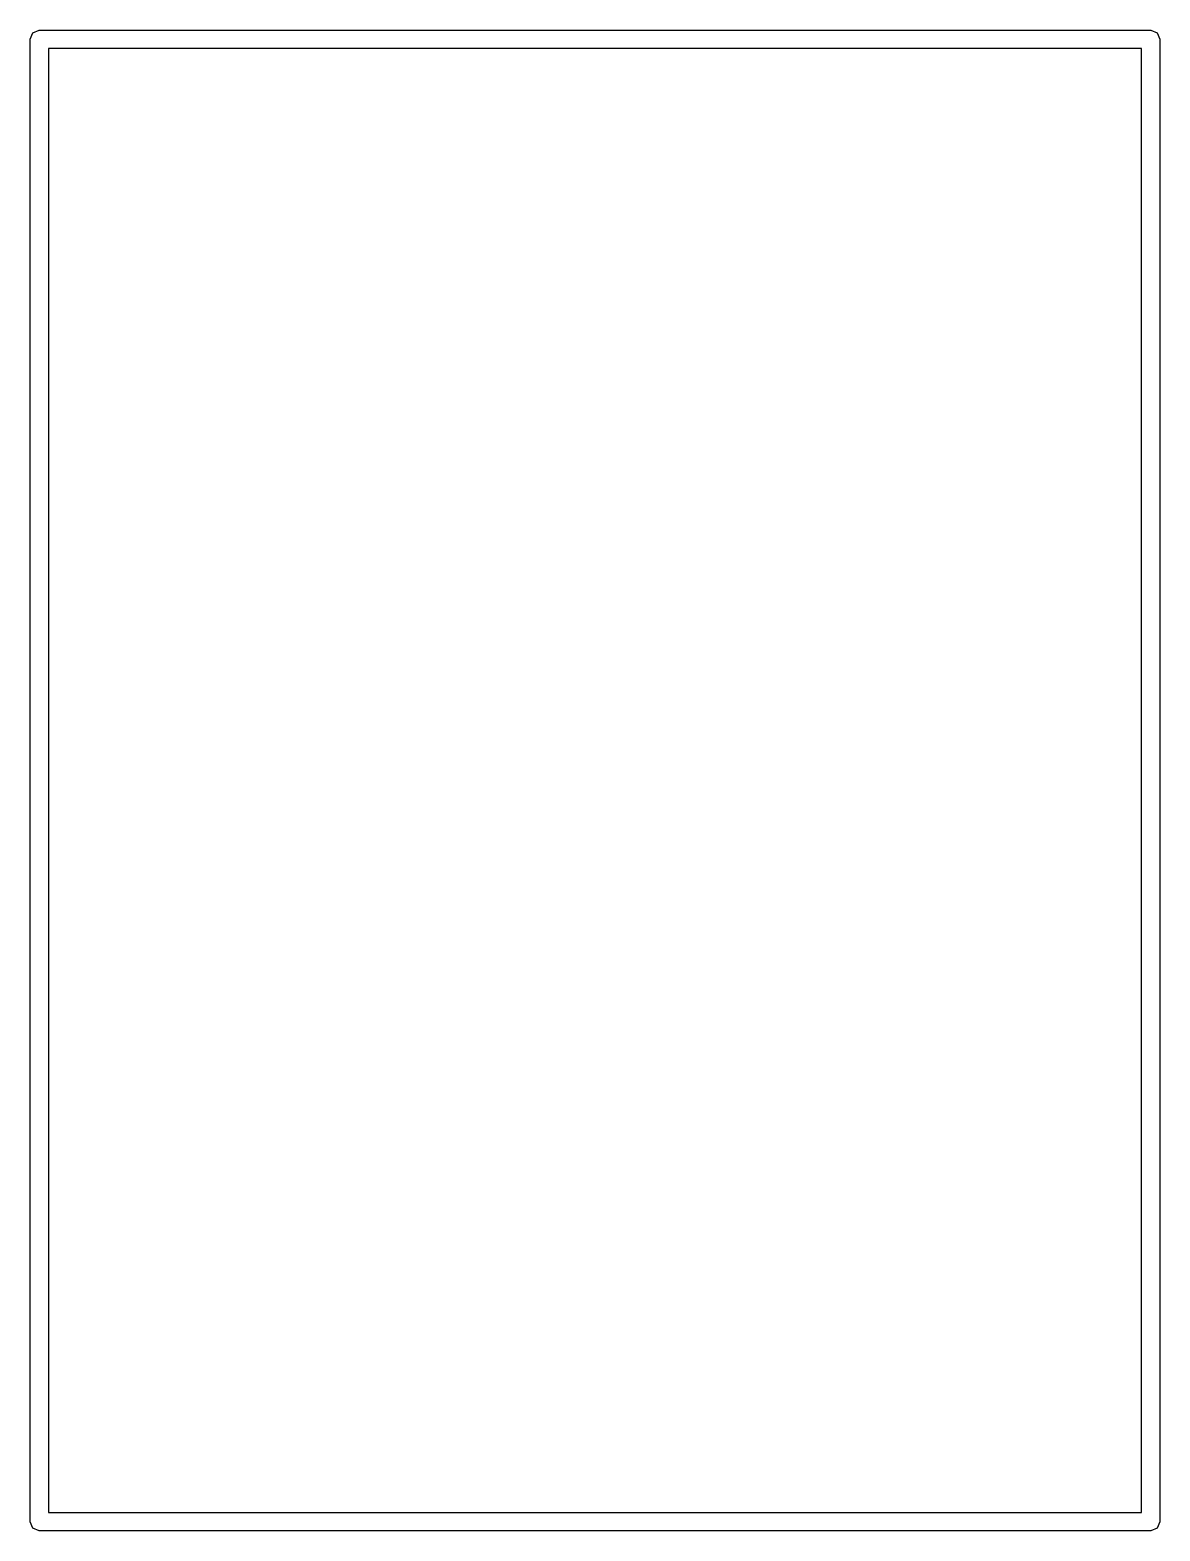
# Model space of a CAD drawing. Extents: x -51.8 to -23.6, y -14.5 to -7.2.
# Drawn here: x -51.817 to -48.767, y -14.509 to -10.459 of the extents above.
import ezdxf

# ---------------------------------------------------------------- set-up
doc = ezdxf.new("R2010")
doc.units = 0
doc.layers.add('BLACK', color=7, linetype='CONTINUOUS')

msp = doc.modelspace()

# ---------------------------------------------------------------- linework, layer by layer
at = {"layer": 'BLACK', "linetype": 'CONTINUOUS'}
for p, q in [((-51.817, -10.4841), (-51.8097, -10.4664)), ((-51.817, -14.4841), (-51.817, -10.4841)), ((-51.8097, -10.4664), (-51.792, -10.4591)), ((-51.792, -10.4591), (-48.792, -10.4591)), ((-48.792, -10.4591), (-48.7743, -10.4664)), ((-48.7743, -10.4664), (-48.767, -10.4841)), ((-48.767, -10.4841), (-48.767, -14.4841)), ((-51.767, -10.5091), (-51.767, -14.4591)), ((-48.817, -10.5091), (-51.767, -10.5091)), ((-48.817, -14.4591), (-48.817, -10.5091)), ((-51.8097, -14.5018), (-51.817, -14.4841)), ((-51.767, -14.4591), (-48.817, -14.4591)), ((-48.767, -14.4841), (-48.7743, -14.5018)), ((-51.792, -14.5091), (-51.8097, -14.5018)), ((-48.792, -14.5091), (-51.792, -14.5091)), ((-48.7743, -14.5018), (-48.792, -14.5091))]:
    msp.add_line(p, q, dxfattribs=at)

doc.saveas('drawing.dxf')
